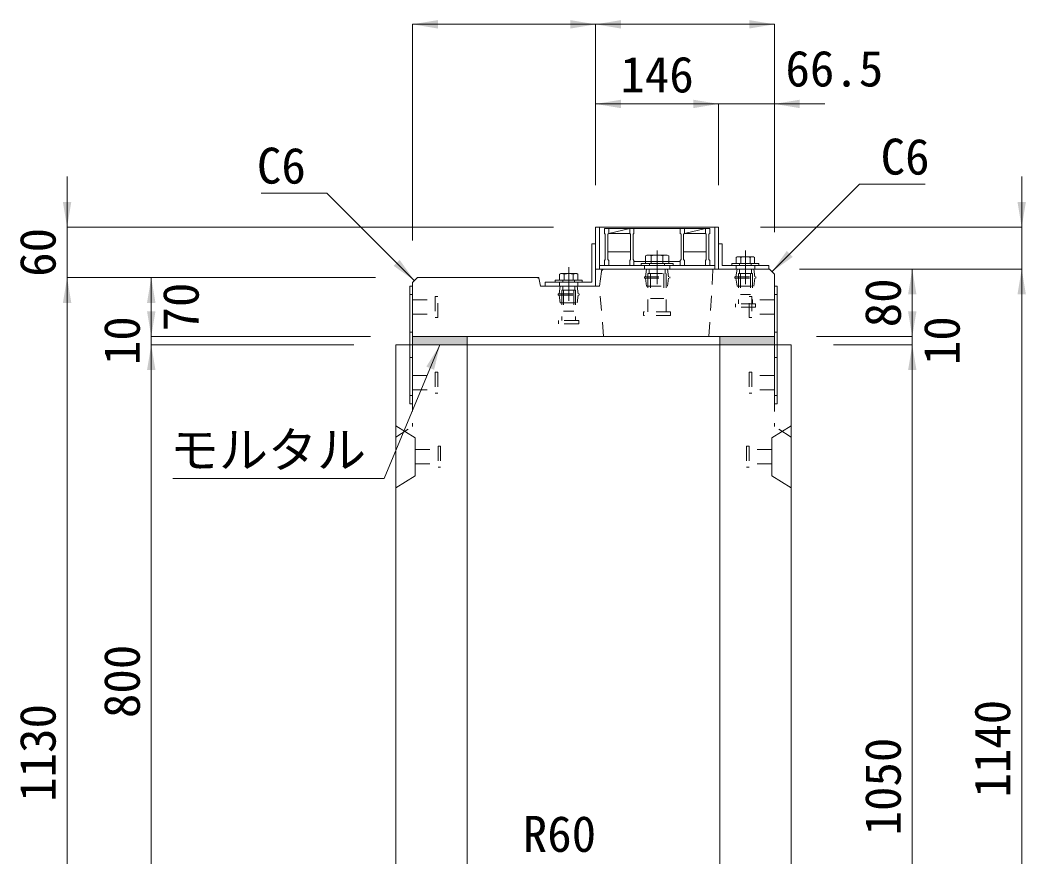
# Model space of a CAD drawing. Units: millimetres at full size. Extents: x -1934 to 78146, y -143454 to -112471.
# Drawn here: x 31443 to 32639, y -135490 to -134496 of the extents above; entities that cross this region are included whole.
import ezdxf
from ezdxf.enums import TextEntityAlignment as Align

# ---------------------------------------------------------------- set-up
doc = ezdxf.new("R2010")
doc.units = ezdxf.units.MM
doc.header["$LTSCALE"] = 23
for name, pattern in [('CHAIN', [18.5, 12, -1.5, 3.5, -1.5]), ('USER2', [1.35, 0.75, -0.6]), ('USER3', [1.35, 0.75, -0.6])]:
    doc.linetypes.add(name, pattern=pattern)
for name, color, linetype, lineweight in [('インサート', 92, 'USER2', 9), ('グレーチング', 7, 'Continuous', 9), ('ジョイント', 7, 'Continuous', 5), ('モルタル', 7, 'Continuous', 13), ('作業エリア', 11, 'Continuous', 13), ('受枠', 3, 'Continuous', 13), ('寸法線', 7, 'Continuous', 13), ('引出線', 4, 'Continuous', 13), ('本体', 2, 'Continuous', 13), ('補助線', 8, 'Continuous', 13), ('ｲﾝｻｰﾄ', 3, 'USER3', 5)]:
    doc.layers.add(name, color=color, linetype=linetype, lineweight=lineweight)
doc.layers.add('ハッチング_モルタル', color=30, linetype='Continuous')
doc.styles.add('ＭＳ ゴシック', font='')
doc.styles.get('ＭＳ ゴシック').set_extended_font_data('MS Gothic')

# ---------------------------------------------------------------- blocks, each defined once
blk = doc.blocks.new('filled_arrow')
at = {"color": 0, "linetype": 'Continuous', "lineweight": -2}
blk.add_solid([(7.5, 1.25), (0, 0), (7.5, -1.25)], dxfattribs=at)

msp = doc.modelspace()

# ---------------------------------------------------------------- hatches: boundary and pattern name
at = {"layer": 'ハッチング_モルタル'}
for points in [[(31909.82, -134871.65), (31909.82, -134881.65), (31974.82, -134881.65), (31974.82, -134871.65)], [(32274.82, -134871.65), (32274.82, -134881.65), (32339.82, -134881.65), (32339.82, -134871.65)]]:
    msp.add_hatch(color=256, dxfattribs=at).paths.add_polyline_path(points)

# ---------------------------------------------------------------- linework, layer by layer
at = {"layer": 'インサート', "linetype": 'Continuous', "lineweight": 13}
for p, q in [((32188.33, -134774.85), (32186.47, -134775.69)), ((32186.47, -134775.69), (32186.47, -134784.85)), ((32212.32, -134774.85), (32188.33, -134774.85)), ((32212.32, -134774.85), (32214.17, -134775.69)), ((32214.17, -134775.69), (32214.17, -134784.85)), ((32295.84, -134776.85), (32294.37, -134777.69)), ((32294.37, -134777.69), (32294.37, -134784.85)), ((32295.84, -134776.85), (32314.8, -134776.85)), ((32314.8, -134776.85), (32316.27, -134777.69)), ((32316.27, -134777.69), (32316.27, -134784.85)), ((32214.17, -134784.85), (32186.47, -134784.85)), ((32294.37, -134784.85), (32316.27, -134784.85)), ((32085.84, -134796.85), (32084.37, -134797.69)), ((32084.37, -134797.69), (32084.37, -134804.85)), ((32085.84, -134796.85), (32104.8, -134796.85)), ((32104.8, -134796.85), (32106.27, -134797.69)), ((32106.27, -134797.69), (32106.27, -134804.85)), ((32084.37, -134804.85), (32106.27, -134804.85))]:
    msp.add_line(p, q, dxfattribs=at)
at = {"layer": 'インサート', "linetype": 'Continuous', "lineweight": 5}
for p, q in [((32193.4, -134775.69), (32193.4, -134784.85)), ((32207.25, -134775.69), (32207.25, -134784.85)), ((32299.85, -134777.69), (32299.85, -134784.85)), ((32310.8, -134777.69), (32310.8, -134784.85)), ((32089.85, -134797.69), (32089.85, -134804.85)), ((32100.8, -134797.69), (32100.8, -134804.85))]:
    msp.add_line(p, q, dxfattribs=at)
at = {"layer": 'インサート', "linetype": 'Continuous'}
for p, q in [((32219.32, -134784.85), (32181.32, -134784.85)), ((32181.32, -134784.85), (32181.32, -134787.15)), ((32219.32, -134787.15), (32181.32, -134787.15)), ((32219.32, -134784.85), (32219.32, -134787.15)), ((32289.32, -134784.85), (32321.32, -134784.85)), ((32289.32, -134784.85), (32289.32, -134787.15)), ((32289.32, -134787.15), (32321.32, -134787.15)), ((32321.32, -134784.85), (32321.32, -134787.15)), ((32079.32, -134804.85), (32111.32, -134804.85)), ((32079.32, -134804.85), (32079.32, -134807.15)), ((32079.32, -134807.15), (32111.32, -134807.15)), ((32111.32, -134804.85), (32111.32, -134807.15))]:
    msp.add_line(p, q, dxfattribs=at)
at = {"layer": 'インサート'}
for p, q in [((32191.32, -134784.85), (32191.32, -134787.15)), ((32209.32, -134784.85), (32209.32, -134787.15)), ((32298.32, -134784.85), (32298.32, -134787.15)), ((32312.32, -134784.85), (32312.32, -134787.15)), ((32185.32, -134800.9), (32215.32, -134800.9)), ((32185.32, -134800.9), (32185.32, -134802.4)), ((32186.57, -134800.9), (32187.82, -134791.65)), ((32187.82, -134791.65), (32212.82, -134791.65)), ((32189.42, -134796.65), (32211.22, -134796.65)), ((32189.42, -134796.65), (32189.42, -134842.15)), ((32190.87, -134791.65), (32190.87, -134796.65)), ((32192.32, -134796.65), (32192.32, -134826.65)), ((32208.32, -134796.65), (32208.32, -134826.65)), ((32209.77, -134791.65), (32209.77, -134796.65)), ((32211.22, -134796.65), (32211.22, -134842.15)), ((32214.07, -134800.9), (32212.82, -134791.65)), ((32215.32, -134800.9), (32215.32, -134802.4)), ((32292.82, -134800.9), (32317.82, -134800.9)), ((32292.82, -134800.9), (32292.82, -134802.4)), ((32294.07, -134800.9), (32295.32, -134791.65)), ((32295.32, -134791.65), (32315.32, -134791.65)), ((32297.07, -134796.65), (32313.57, -134796.65)), ((32297.07, -134796.65), (32297.07, -134832.65)), ((32298.2, -134791.65), (32298.2, -134796.65)), ((32299.32, -134796.65), (32299.32, -134821.65)), ((32311.32, -134796.65), (32311.32, -134821.65)), ((32312.45, -134791.65), (32312.45, -134796.65)), ((32313.57, -134796.65), (32313.57, -134832.65)), ((32316.57, -134800.9), (32315.32, -134791.65)), ((32317.82, -134800.9), (32317.82, -134802.4)), ((32084.07, -134820.9), (32085.32, -134811.65)), ((32085.32, -134811.65), (32105.32, -134811.65)), ((32088.2, -134811.65), (32088.2, -134816.65)), ((32088.32, -134804.85), (32088.32, -134807.15)), ((32102.32, -134804.85), (32102.32, -134807.15)), ((32102.45, -134811.65), (32102.45, -134816.65)), ((32106.57, -134820.9), (32105.32, -134811.65)), ((32185.32, -134802.4), (32215.32, -134802.4)), ((32186.57, -134802.4), (32187.82, -134811.65)), ((32187.82, -134811.65), (32212.82, -134811.65)), ((32214.07, -134802.4), (32212.82, -134811.65)), ((32292.82, -134802.4), (32317.82, -134802.4)), ((32294.07, -134802.4), (32295.32, -134811.65)), ((32295.32, -134811.65), (32315.32, -134811.65)), ((32316.57, -134802.4), (32315.32, -134811.65)), ((31939.82, -134824.15), (31936.82, -134824.15)), ((31936.82, -134824.15), (31936.82, -134849.15)), ((31939.82, -134849.15), (31939.82, -134824.15)), ((32082.82, -134820.9), (32107.82, -134820.9)), ((32082.82, -134820.9), (32082.82, -134822.4)), ((32082.82, -134822.4), (32107.82, -134822.4)), ((32084.07, -134822.4), (32085.32, -134831.65)), ((32087.07, -134816.65), (32103.57, -134816.65)), ((32087.07, -134816.65), (32087.07, -134852.65)), ((32089.32, -134816.65), (32089.32, -134841.65)), ((32101.32, -134816.65), (32101.32, -134841.65)), ((32103.57, -134816.65), (32103.57, -134852.65)), ((32106.57, -134822.4), (32105.32, -134831.65)), ((32107.82, -134820.9), (32107.82, -134822.4)), ((32299.32, -134821.65), (32311.32, -134821.65)), ((32309.82, -134824.15), (32312.82, -134824.15)), ((32309.82, -134849.15), (32309.82, -134824.15)), ((32312.82, -134824.15), (32312.82, -134849.15)), ((31909.82, -134828.15), (31936.82, -134828.15)), ((31909.82, -134828.15), (31909.82, -134845.15)), ((32085.32, -134831.65), (32105.32, -134831.65)), ((32192.32, -134826.65), (32208.32, -134826.65)), ((32293.32, -134836.65), (32293.32, -134832.65)), ((32317.32, -134832.65), (32293.32, -134832.65)), ((32317.32, -134836.65), (32293.32, -134836.65)), ((32339.82, -134828.15), (32312.82, -134828.15)), ((32317.32, -134832.65), (32317.32, -134836.65)), ((32339.82, -134828.15), (32339.82, -134845.15)), ((31909.82, -134845.15), (31936.82, -134845.15)), ((31936.82, -134849.15), (31939.82, -134849.15)), ((32089.32, -134841.65), (32101.32, -134841.65)), ((32184.32, -134846.65), (32184.32, -134842.15)), ((32216.32, -134842.15), (32184.32, -134842.15)), ((32216.32, -134846.65), (32184.32, -134846.65)), ((32216.32, -134842.15), (32216.32, -134846.65)), ((32312.82, -134849.15), (32309.82, -134849.15)), ((32339.82, -134845.15), (32312.82, -134845.15)), ((32083.32, -134856.65), (32083.32, -134852.65)), ((32107.32, -134852.65), (32083.32, -134852.65)), ((32107.32, -134856.65), (32083.32, -134856.65)), ((32107.32, -134852.65), (32107.32, -134856.65))]:
    msp.add_line(p, q, dxfattribs=at)
at = {"layer": 'インサート', "linetype": 'Continuous', "lineweight": 5}
for centre, radius, start, end in [((32189.93, -134782.35), 7.5, 62.50883, 117.49117), ((32200.32, -134803.58), 28.73, 76.05376, 103.94624), ((32210.71, -134782.35), 7.5, 62.50883, 117.49117), ((32297.11, -134781.69), 4.85, 55.61575, 124.38425), ((32305.32, -134794.96), 18.12, 72.41205, 107.58795), ((32313.53, -134781.69), 4.85, 55.61575, 124.38425), ((32087.11, -134801.69), 4.85, 55.61575, 124.38425), ((32095.32, -134814.96), 18.12, 72.41205, 107.58795), ((32103.53, -134801.69), 4.85, 55.61575, 124.38425)]:
    msp.add_arc(centre, radius, start, end, dxfattribs=at)
at = {"layer": 'グレーチング'}
for p, q in [((32137.82, -134743.15), (32137.82, -134749.15)), ((32137.82, -134743.15), (32262.82, -134743.15)), ((32137.82, -134749.15), (32138.82, -134750.15)), ((32138.82, -134750.15), (32138.82, -134780.15)), ((32142.82, -134749.15), (32141.82, -134750.15)), ((32141.82, -134750.15), (32141.82, -134780.15)), ((32142.82, -134743.15), (32142.82, -134749.15)), ((32142.82, -134749.15), (32167.82, -134743.15)), ((32142.82, -134749.15), (32167.82, -134749.15)), ((32167.82, -134743.15), (32167.82, -134749.15)), ((32167.82, -134749.15), (32168.82, -134750.15)), ((32168.82, -134750.15), (32168.82, -134780.15)), ((32172.82, -134749.15), (32171.82, -134750.15)), ((32171.82, -134750.15), (32171.82, -134780.15)), ((32172.82, -134743.15), (32172.82, -134749.15)), ((32227.82, -134743.15), (32227.82, -134749.15)), ((32227.82, -134749.15), (32228.82, -134750.15)), ((32228.82, -134750.15), (32228.82, -134780.15)), ((32232.82, -134749.15), (32231.82, -134750.15)), ((32231.82, -134750.15), (32231.82, -134780.15)), ((32232.82, -134749.15), (32257.82, -134743.15)), ((32232.82, -134743.15), (32232.82, -134749.15)), ((32232.82, -134749.15), (32257.82, -134749.15)), ((32257.82, -134743.15), (32257.82, -134749.15)), ((32257.82, -134749.15), (32258.82, -134750.15)), ((32258.82, -134750.15), (32258.82, -134780.15)), ((32262.82, -134749.15), (32261.82, -134750.15)), ((32261.82, -134750.15), (32261.82, -134780.15)), ((32262.82, -134743.15), (32262.82, -134749.15)), ((32168.82, -134771.15), (32141.82, -134771.15)), ((32258.82, -134771.15), (32231.82, -134771.15)), ((32137.82, -134781.15), (32138.82, -134780.15)), ((32137.82, -134787.15), (32137.82, -134781.15)), ((32137.82, -134787.15), (32142.82, -134787.15)), ((32142.82, -134781.15), (32141.82, -134780.15)), ((32142.82, -134787.15), (32142.82, -134781.15)), ((32167.82, -134781.15), (32168.82, -134780.15)), ((32167.82, -134787.15), (32167.82, -134781.15)), ((32167.82, -134787.15), (32172.82, -134787.15)), ((32172.82, -134781.15), (32171.82, -134780.15)), ((32172.82, -134787.15), (32172.82, -134781.15)), ((32227.82, -134782.65), (32172.82, -134782.65)), ((32227.82, -134781.15), (32228.82, -134780.15)), ((32227.82, -134787.15), (32227.82, -134781.15)), ((32227.82, -134787.15), (32232.82, -134787.15)), ((32232.82, -134781.15), (32231.82, -134780.15)), ((32232.82, -134787.15), (32232.82, -134781.15)), ((32257.82, -134781.15), (32258.82, -134780.15)), ((32257.82, -134787.15), (32257.82, -134781.15)), ((32257.82, -134787.15), (32262.82, -134787.15)), ((32262.82, -134781.15), (32261.82, -134780.15)), ((32262.82, -134787.15), (32262.82, -134781.15))]:
    msp.add_line(p, q, dxfattribs=at)
at = {"layer": 'ジョイント'}
for p, q in [((31906.62, -134811.65), (31909.82, -134811.65)), ((31906.62, -134811.65), (31906.62, -134951.65)), ((31909.82, -134811.65), (31909.82, -134951.65)), ((32339.82, -134811.65), (32343.02, -134811.65)), ((32339.82, -134811.65), (32339.82, -134951.65)), ((32343.02, -134811.65), (32343.02, -134951.65)), ((31906.62, -134951.65), (31909.82, -134951.65)), ((32339.82, -134951.65), (32343.02, -134951.65))]:
    msp.add_line(p, q, dxfattribs=at)
at = {"layer": 'ジョイント', "linetype": 'USER2'}
for p, q in [((31906.62, -134821.65), (31909.82, -134821.65)), ((32339.82, -134821.65), (32343.02, -134821.65)), ((31906.62, -134866.65), (31909.82, -134866.65)), ((32339.82, -134866.65), (32343.02, -134866.65)), ((31906.62, -134896.65), (31909.82, -134896.65)), ((32339.82, -134896.65), (32343.02, -134896.65)), ((31906.62, -134941.65), (31909.82, -134941.65)), ((32339.82, -134941.65), (32343.02, -134941.65))]:
    msp.add_line(p, q, dxfattribs=at)
at = {"layer": 'モルタル'}
for points in [[(31909.82, -134871.65), (31974.82, -134871.65), (31974.82, -134881.65), (31909.82, -134881.65)], [(32274.82, -134871.65), (32339.82, -134871.65), (32339.82, -134881.65), (32274.82, -134881.65)]]:
    msp.add_lwpolyline(points, close=True, dxfattribs=at)
at = {"layer": '作業エリア'}
for p, q in [((32057.36, -134801.65), (32059.82, -134801.65)), ((32059.82, -134801.65), (32060.3, -134804.06)), ((32134.44, -134794.2), (32134.82, -134791.65)), ((32134.82, -134791.65), (32137.41, -134791.65))]:
    msp.add_line(p, q, dxfattribs=at)
at = {"layer": '受枠'}
for p, q in [((32127.32, -134741.65), (32273.32, -134741.65)), ((32127.32, -134741.65), (32127.32, -134791.65)), ((32131.82, -134741.65), (32131.82, -134791.65)), ((32268.82, -134741.65), (32268.82, -134791.65)), ((32273.32, -134741.65), (32273.32, -134791.65)), ((32122.82, -134807.15), (32122.82, -134761.65)), ((32122.82, -134761.65), (32127.32, -134761.65)), ((32127.32, -134761.65), (32127.32, -134811.65)), ((32277.82, -134761.65), (32273.32, -134761.65)), ((32277.82, -134787.15), (32277.82, -134761.65)), ((32131.82, -134787.15), (32268.82, -134787.15)), ((32333.32, -134787.15), (32277.82, -134787.15)), ((32333.32, -134791.65), (32333.32, -134787.15)), ((32127.32, -134791.65), (32273.32, -134791.65)), ((32273.32, -134791.65), (32333.32, -134791.65)), ((32067.32, -134811.65), (32067.32, -134807.15)), ((32067.32, -134807.15), (32122.82, -134807.15)), ((32127.32, -134811.65), (32067.32, -134811.65))]:
    msp.add_line(p, q, dxfattribs=at)
at = {"layer": '受枠', "linetype": 'CHAIN'}
for p, q in [((32200.32, -134769.4), (32200.32, -134809.4)), ((32305.32, -134769.4), (32305.32, -134809.4)), ((32095.32, -134789.4), (32095.32, -134829.4))]:
    msp.add_line(p, q, dxfattribs=at)
at = {"layer": '受枠', "linetype": 'USER2'}
for p, q in [((32185.32, -134787.15), (32185.32, -134791.65)), ((32215.32, -134787.15), (32215.32, -134791.65)), ((32294.32, -134787.15), (32294.32, -134791.65)), ((32316.32, -134787.15), (32316.32, -134791.65)), ((32084.32, -134807.15), (32084.32, -134811.65)), ((32106.32, -134807.15), (32106.32, -134811.65))]:
    msp.add_line(p, q, dxfattribs=at)
at = {"layer": '寸法線'}
for p, q in [((31909.82, -134500.55), (32127.32, -134500.55)), ((31909.82, -134757.65), (31909.82, -134500.55)), ((32127.32, -134691.65), (32127.32, -134500.55)), ((32127.32, -134500.55), (32339.82, -134500.55)), ((32127.32, -134691.65), (32127.32, -134500.55)), ((32339.82, -134747.65), (32339.82, -134500.55)), ((32127.32, -134595.19), (32273.32, -134595.19)), ((32127.32, -134691.65), (32127.32, -134595.19)), ((32213.32, -134595.19), (32399.82, -134595.19)), ((32273.32, -134691.65), (32273.32, -134595.19)), ((32273.32, -134691.65), (32273.32, -134595.19)), ((32339.82, -134747.65), (32339.82, -134595.19)), ((31499.26, -134861.65), (31499.26, -134681.65)), ((32633.58, -134851.65), (32633.58, -134681.65)), ((32077.32, -134741.65), (31499.26, -134741.65)), ((32323.32, -134741.65), (32633.58, -134741.65)), ((31865.82, -134801.65), (31499.26, -134801.65)), ((31499.26, -135931.65), (31499.26, -134801.65)), ((31865.82, -134801.65), (31499.26, -134801.65)), ((31599.26, -134871.65), (31599.26, -134801.65)), ((31865.82, -134801.65), (31599.26, -134801.65)), ((32369.58, -134791.65), (32633.58, -134791.65)), ((32383.82, -134791.65), (32503.58, -134791.65)), ((32383.82, -134791.65), (32633.58, -134791.65)), ((32503.58, -134871.65), (32503.58, -134791.65)), ((32633.58, -135931.65), (32633.58, -134791.65)), ((31599.26, -134941.65), (31599.26, -134811.65)), ((32503.58, -134811.65), (32503.58, -134941.65)), ((31859.82, -134871.65), (31599.26, -134871.65)), ((31859.82, -134871.65), (31599.26, -134871.65)), ((32389.82, -134871.65), (32503.58, -134871.65)), ((32389.82, -134871.65), (32503.58, -134871.65)), ((31599.26, -134881.65), (31599.26, -135681.65)), ((31839.82, -134881.65), (31599.26, -134881.65)), ((31839.82, -134881.65), (31599.26, -134881.65)), ((32409.82, -134881.65), (32503.58, -134881.65)), ((32409.82, -134881.65), (32503.58, -134881.65)), ((32503.58, -135931.65), (32503.58, -134881.65))]:
    msp.add_line(p, q, dxfattribs=at)
at = {"layer": '引出線'}
for points in [[(32336.82, -134794.65), (32440.99, -134690.48), (32518.98, -134690.48)], [(31912.1, -134805.36), (31807.94, -134701.2), (31729.94, -134701.2)], [(31942.32, -134881.65), (31875.92, -135040.59), (31625.01, -135040.59)]]:
    msp.add_lwpolyline(points, dxfattribs=at)
at = {"layer": '本体'}
for p, q in [((31909.82, -134807.65), (31915.82, -134801.65)), ((31915.82, -134801.65), (32057.36, -134801.65)), ((32134.44, -134794.2), (32131.82, -134811.65)), ((32137.41, -134791.65), (32333.82, -134791.65)), ((32333.82, -134791.65), (32339.82, -134797.65)), ((32339.82, -134797.65), (32339.82, -134871.65)), ((31909.82, -134807.65), (31909.82, -134871.65)), ((32060.3, -134804.06), (32061.82, -134811.65)), ((32061.82, -134811.65), (32131.82, -134811.65)), ((31909.82, -134871.65), (32339.82, -134871.65)), ((31909.82, -134881.65), (31974.82, -134881.65)), ((32274.82, -134881.65), (32339.82, -134881.65))]:
    msp.add_line(p, q, dxfattribs=at)
at = {"layer": '本体', "linetype": 'USER2', "lineweight": 15}
for p, q in [((32261.82, -134871.65), (32266.82, -134791.65)), ((32136.82, -134871.65), (32131.82, -134811.65))]:
    msp.add_line(p, q, dxfattribs=at)
at = {"layer": '本体', "lineweight": 20}
for p, q in [((31974.82, -134881.65), (31889.82, -134881.65)), ((31889.82, -134881.65), (31889.82, -135931.65)), ((32339.82, -134881.65), (31909.82, -134881.65)), ((31974.82, -135611.12), (31974.82, -134881.65)), ((32274.82, -135611.12), (32274.82, -134881.65)), ((32359.82, -134881.65), (32274.82, -134881.65)), ((32359.82, -135931.65), (32359.82, -134881.65))]:
    msp.add_line(p, q, dxfattribs=at)
at = {"layer": '本体', "linetype": 'USER3', "lineweight": 9}
for p, q in [((31909.82, -134881.65), (31909.82, -134978.65)), ((32339.82, -134881.65), (32339.82, -134978.65))]:
    msp.add_line(p, q, dxfattribs=at)
at = {"layer": '本体', "lineweight": 5}
for p, q in [((31889.82, -134977.65), (31913.02, -134992.15)), ((32359.82, -134977.65), (32336.62, -134992.15)), ((31913.02, -134992.15), (31913.02, -135037.15)), ((32336.62, -134992.15), (32336.62, -135037.15)), ((31889.82, -135051.65), (31913.02, -135037.15)), ((32359.82, -135051.65), (32336.62, -135037.15))]:
    msp.add_line(p, q, dxfattribs=at)
at = {"layer": '本体', "linetype": 'USER3', "lineweight": 5}
for p, q in [((31889.82, -134991.15), (31909.82, -134978.65)), ((32359.82, -134991.15), (32339.82, -134978.65))]:
    msp.add_line(p, q, dxfattribs=at)
at = {"layer": '本体'}
for centre, start, end in [((32057.36, -134804.65), 11.30993, 90), ((32137.41, -134794.65), 90, 171.46923)]:
    msp.add_arc(centre, 3, start, end, dxfattribs=at)
at = {"layer": '補助線'}
msp.add_line((31974.82, -134881.65), (32274.82, -134881.65), dxfattribs=at)
at = {"layer": 'ｲﾝｻｰﾄ'}
for p, q in [((31909.82, -134918.14), (31936.82, -134918.14)), ((31936.82, -134914.15), (31936.82, -134939.14)), ((31936.82, -134914.15), (31939.82, -134914.15)), ((31939.82, -134914.15), (31939.82, -134939.14)), ((32312.82, -134914.15), (32309.82, -134914.15)), ((32309.82, -134914.15), (32309.82, -134939.14)), ((32312.82, -134914.15), (32312.82, -134939.14)), ((32339.82, -134918.14), (32312.82, -134918.14)), ((31909.82, -134935.15), (31936.82, -134935.15)), ((31936.82, -134939.14), (31939.82, -134939.14)), ((32312.82, -134939.14), (32309.82, -134939.14)), ((32339.82, -134935.15), (32312.82, -134935.15)), ((31940.02, -135002.15), (31940.02, -135027.15)), ((31940.02, -135002.15), (31943.03, -135002.15)), ((31943.03, -135002.15), (31943.03, -135027.15)), ((32306.62, -135002.15), (32306.62, -135027.15)), ((32309.62, -135002.15), (32306.62, -135002.15)), ((32309.62, -135002.15), (32309.62, -135027.15)), ((31913.02, -135006.15), (31940.02, -135006.15)), ((31913.02, -135006.15), (31913.02, -135023.15)), ((32336.62, -135006.15), (32309.62, -135006.15)), ((32336.62, -135006.15), (32336.62, -135023.15)), ((31913.02, -135023.15), (31940.02, -135023.15)), ((31940.02, -135027.15), (31943.03, -135027.15)), ((32309.62, -135027.15), (32306.62, -135027.15)), ((32336.62, -135023.15), (32309.62, -135023.15))]:
    msp.add_line(p, q, dxfattribs=at)

# ---------------------------------------------------------------- block references
at = {"layer": '寸法線', "xscale": 4, "yscale": 4}
for p in [(31909.82, -134500.55), (32127.32, -134500.55), (32127.32, -134595.19), (32339.82, -134595.19)]:
    msp.add_blockref('filled_arrow', p, dxfattribs=at)
for p, rotation in [((32127.32, -134500.55), 180), ((32339.82, -134500.55), 180), ((32273.32, -134595.19), 180), ((32273.32, -134595.19), 180), ((31499.26, -134741.65), 90), ((32633.58, -134741.65), 90), ((31499.26, -134801.65), 270), ((31499.26, -134801.65), 270), ((31599.26, -134801.65), 270), ((32503.58, -134791.65), 270), ((32633.58, -134791.65), 270), ((32633.58, -134791.65), 270), ((31599.26, -134871.65), 90), ((31599.26, -134871.65), 90), ((32503.58, -134871.65), 90), ((32503.58, -134871.65), 90), ((31599.26, -134881.65), 270), ((31599.26, -134881.65), 270), ((32503.58, -134881.65), 270), ((32503.58, -134881.65), 270)]:
    msp.add_blockref('filled_arrow', p, dxfattribs=dict(at, rotation=rotation))
at = {"layer": '引出線', "xscale": 4, "yscale": 4}
for p, rotation in [((32336.82, -134794.65), 45), ((31912.1, -134805.36), 135), ((31942.32, -134881.65), 247.3)]:
    msp.add_blockref('filled_arrow', p, dxfattribs=dict(at, rotation=rotation))

# ---------------------------------------------------------------- texts
at = {"layer": '寸法線', "style": 'ＭＳ ゴシック'}
for s, p in [('66.5', (32410.99, -134553.11)), ('146', (32200.32, -134560.19))]:
    msp.add_text(s, height=42.72, dxfattribs=at).set_placement(p, align=Align.MIDDLE_CENTER)
for s, p in [('60', (31464.26, -134771.65)), ('70', (31634.26, -134836.65)), ('80', (32468.58, -134831.65)), ('10', (31564.26, -134876.65)), ('10', (32538.58, -134876.65)), ('800', (31564.26, -135281.65)), ('1130', (31464.26, -135366.65)), ('1140', (32598.58, -135361.65)), ('1050', (32468.58, -135406.65))]:
    msp.add_text(s, height=42.72, rotation=90, dxfattribs=at).set_placement(p, align=Align.MIDDLE_CENTER)
at = {"layer": '引出線', "style": 'ＭＳ ゴシック'}
for s, p in [('C6', (32465.99, -134636.48)), ('R60', (32040.74, -135441.55))]:
    msp.add_text(s, height=42.72, dxfattribs=at).set_placement(p, align=Align.TOP_LEFT)
msp.add_text('C6', height=42.72, dxfattribs=at).set_placement((31782.94, -134647.2), align=Align.TOP_RIGHT)
msp.add_text('モルタル', height=42.72, dxfattribs=at).set_placement((31737.96, -134984.99), align=Align.TOP_CENTER)

doc.saveas('drawing.dxf')
